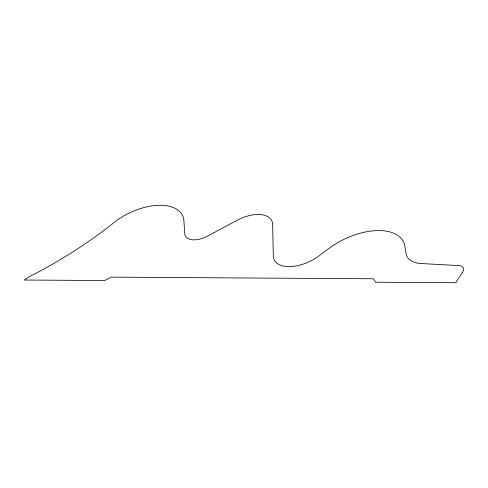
<?xml version="1.0" encoding="UTF-8"?>
<svg xmlns="http://www.w3.org/2000/svg" width="488" height="488" viewBox="0 0 488 488"><rect width="100%" height="100%" fill="white"/><g stroke="black" fill="none" stroke-linecap="round" stroke-linejoin="round"><path stroke-width="0.73" d="M462.49 272.457L455.7 282.723L375.51 282.223L373.46 278.776L111.166 277.141L104.591 280.533L24.4 280.033A28.627 15.463 -25.9 0 1 34.294 274.171A289.427 156.361 -25.9 0 0 116.699 220.448A47.141 25.468 -25.9 0 1 183.903 220.838L184.793 233.801A18.331 9.906 -25.9 0 0 207.29 236.204L237.284 220.21A28.81 15.561 -25.9 0 1 272.664 224.48L273.274 255.724A31.427 16.976 -25.9 0 0 288.951 266.637A31.427 16.976 -25.9 0 0 318.877 255.956L329.077 248.368A52.381 28.298 -25.9 0 1 404.833 246.147L406.083 253.492A34.044 18.391 -25.9 0 0 422.864 263.618L458.397 265.557A10.474 5.661 -25.9 0 1 462.49 272.457"/></g></svg>
